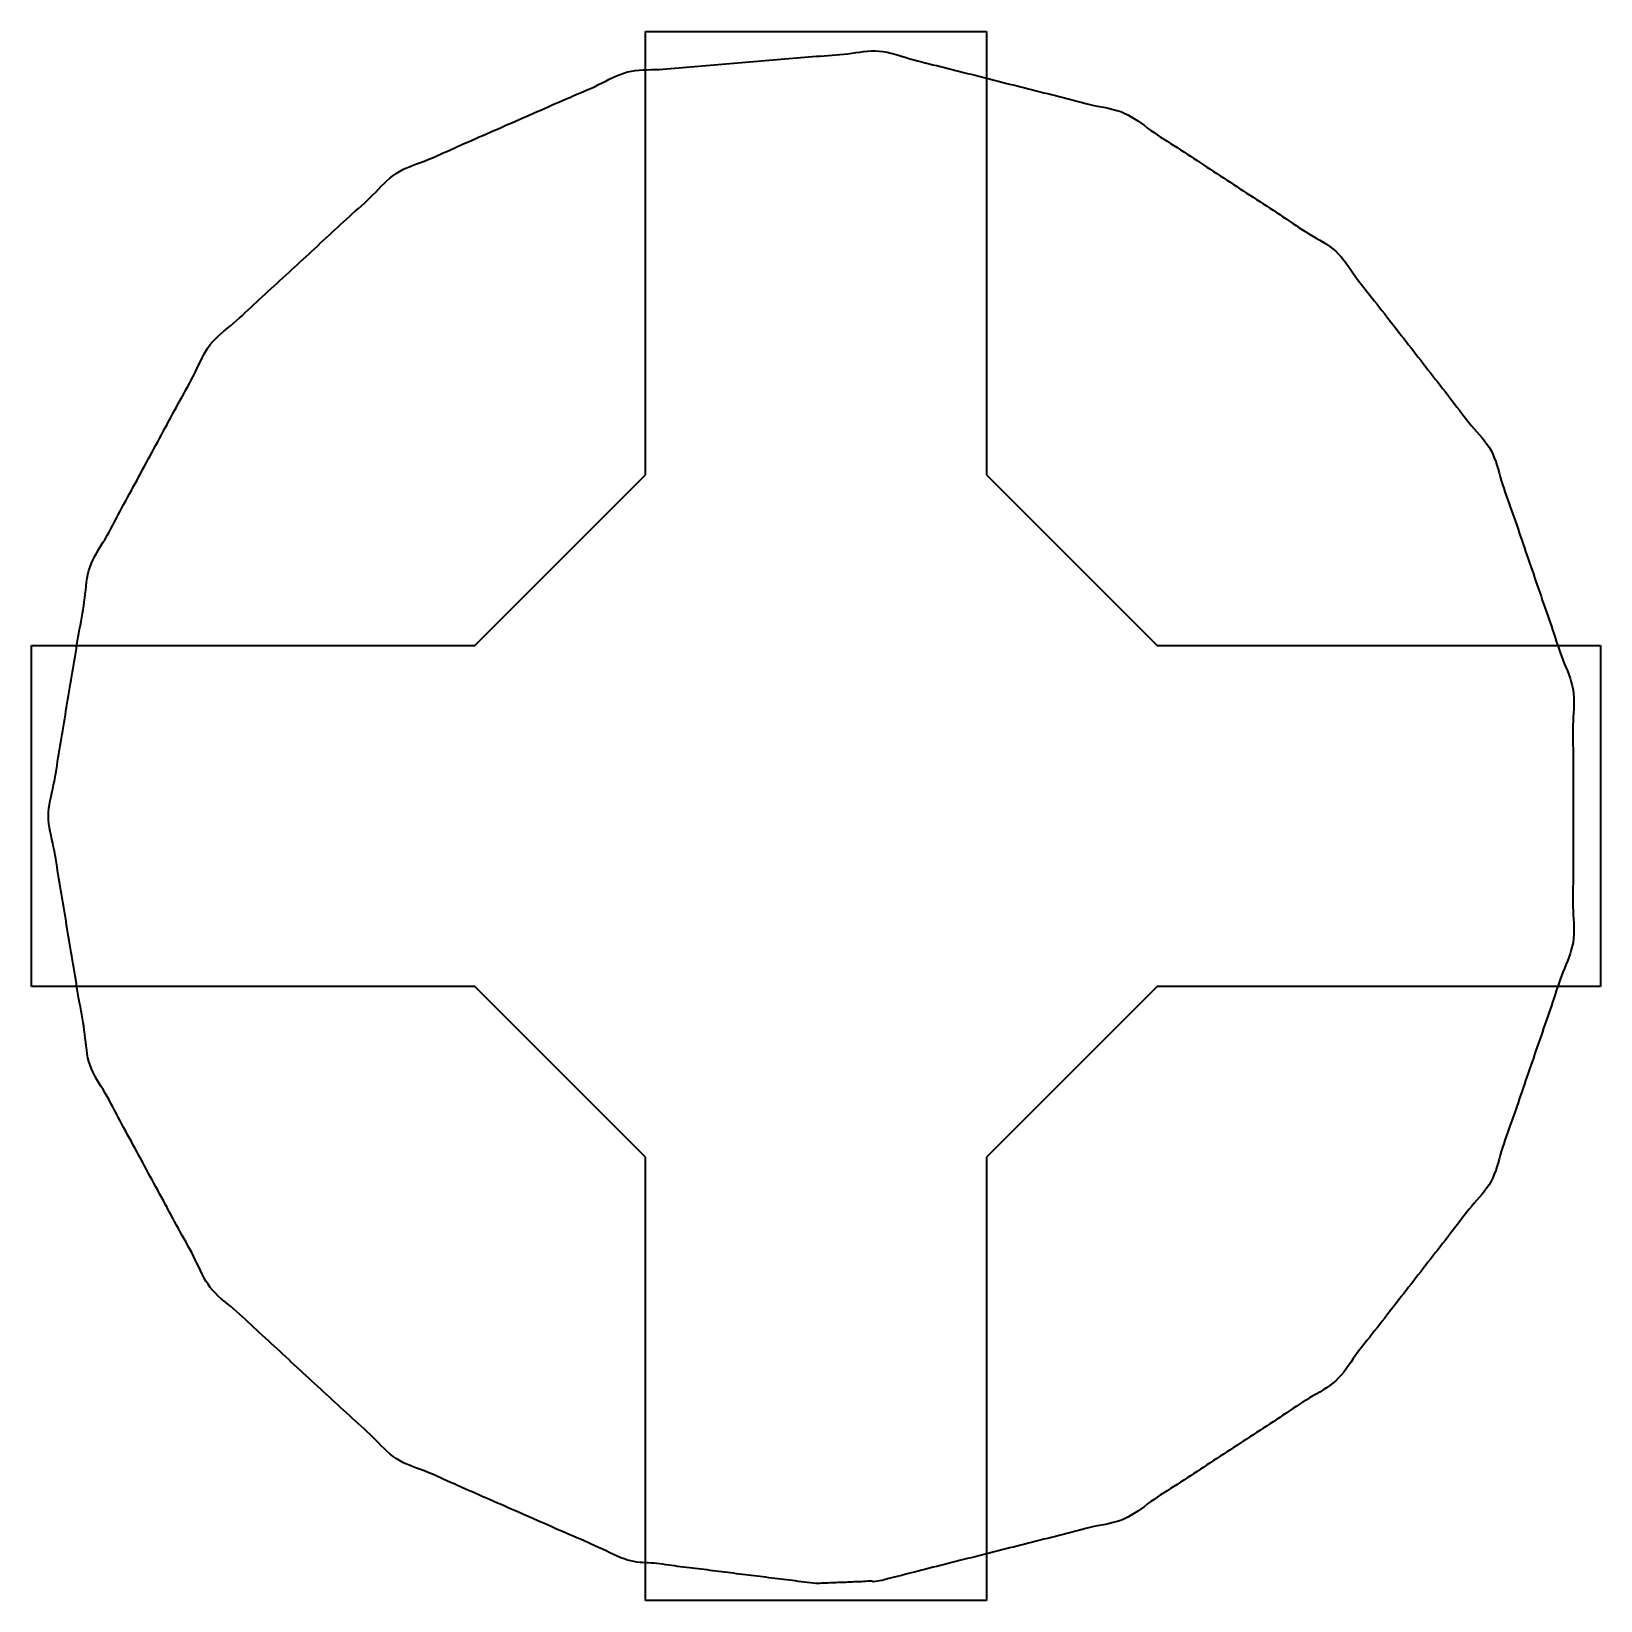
# Model space of a CAD drawing. Extents: x 5819 to 10669, y -850 to 3886.
# Drawn here: x 8875.773 to 8880.373, y 2883.426 to 2888.026 of the extents above; entities that cross this region are included whole.
import ezdxf

# ---------------------------------------------------------------- set-up
doc = ezdxf.new("R2010")
doc.units = 0
doc.header["$LTSCALE"] = 5
doc.layers.add('1', color=7, linetype='CONTINUOUS', true_color=0xffffff)

msp = doc.modelspace()

# ---------------------------------------------------------------- linework, layer by layer
at = {"layer": '1', "color": 7, "linetype": 'Continuous', "lineweight": 35}
for p, q in [((8875.7728, 2885.7261), (8875.7728, 2886.2261)), ((8880.3728, 2886.2261), (8880.3728, 2885.7261)), ((8875.7728, 2885.2261), (8875.7728, 2885.7261)), ((8880.3728, 2885.7261), (8880.3728, 2885.2261))]:
    msp.add_line(p, q, dxfattribs=at)
for points in [[(8877.5728, 2888.0261), (8878.5728, 2888.0261)], [(8877.0729, 2886.2261), (8877.5729, 2886.7261)], [(8878.5729, 2886.7261), (8879.0729, 2886.2261)], [(8877.5729, 2884.7261), (8877.0729, 2885.2261)], [(8879.0729, 2885.2261), (8878.5729, 2884.7261)], [(8878.5729, 2883.4261), (8877.5729, 2883.4261)]]:
    msp.add_open_spline(points, degree=1, dxfattribs=at)
for points, knots in [([(8877.5729, 2886.7261), (8877.5729, 2887.3637), (8877.5729, 2888.0261)], [0, 0, 0.474733, 1, 1]), ([(8878.5729, 2888.0261), (8878.5729, 2887.4497), (8878.5729, 2886.7261)], [0, 0, 0.459329, 1, 1]), ([(8878.0728, 2883.4761), (8878.2586, 2883.4838), (8878.9767, 2883.6656), (8879.5967, 2884.0707), (8880.0517, 2884.6552), (8880.2922, 2885.3557), (8880.2922, 2886.0964), (8880.0517, 2886.797), (8879.5967, 2887.3814), (8878.9767, 2887.7866), (8878.2586, 2887.9684), (8877.5205, 2887.9072), (8876.8422, 2887.6097), (8876.2973, 2887.108), (8875.9448, 2886.4566), (8875.8228, 2885.726), (8875.9448, 2884.9955), (8876.2973, 2884.3441), (8876.8422, 2883.8424), (8877.5205, 2883.5449), (8878.0728, 2883.4761)], [0, 0, 0.013212, 0.065837, 0.118462, 0.171086, 0.223709, 0.276336, 0.32896, 0.381584, 0.434209, 0.486833, 0.539457, 0.592083, 0.644706, 0.697332, 0.749956, 0.802581, 0.855203, 0.907829, 0.960453, 1, 1]), ([(8875.7728, 2886.2261), (8876.3493, 2886.2261), (8877.0729, 2886.2261)], [0, 0, 0.459321, 1, 1]), ([(8879.0729, 2886.2261), (8879.7105, 2886.2261), (8880.3728, 2886.2261)], [0, 0, 0.474729, 1, 1]), ([(8877.0729, 2885.2261), (8876.4352, 2885.2261), (8875.7728, 2885.2261)], [0, 0, 0.474739, 1, 1]), ([(8880.3728, 2885.2261), (8879.7964, 2885.2261), (8879.0729, 2885.2261)], [0, 0, 0.459331, 1, 1]), ([(8877.5729, 2883.4261), (8877.5729, 2884.0025), (8877.5729, 2884.7261)], [0, 0, 0.45933, 1, 1]), ([(8878.5729, 2884.7261), (8878.5729, 2884.0885), (8878.5729, 2883.4261)], [0, 0, 0.474734, 1, 1])]:
    msp.add_open_spline(points, degree=1, knots=knots, dxfattribs=at)

doc.saveas('drawing.dxf')
